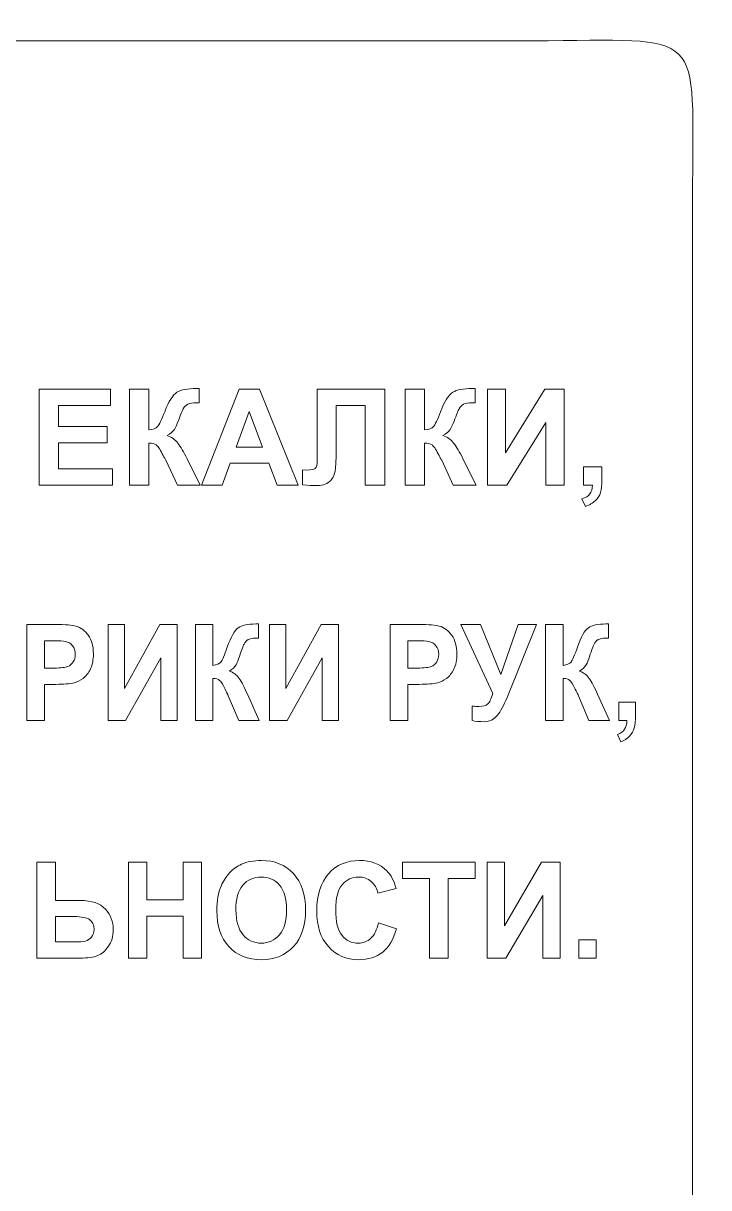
# Model space of a CAD drawing. Header units: millimetres. Extents: x -157 to 146, y -101 to 102.
# Drawn here: x 102.5 to 145.8, y 28.1 to 101.7 of the extents above; entities that cross this region are included whole.
import ezdxf

# ---------------------------------------------------------------- set-up
doc = ezdxf.new("R2010")
doc.units = ezdxf.units.MM
doc.header["$MEASUREMENT"] = 0
doc.layers.add('layer 1', color=7, linetype='Continuous')

msp = doc.modelspace()

# ---------------------------------------------------------------- linework, layer by layer
at = {"layer": 'layer 1', "color": 250, "lineweight": 9}
msp.add_open_spline([(-145.2239, -89.4805), (-145.2239, -29.4811), (-145.2239, 30.5182), (-145.2239, 90.5176), (-145.2239, 90.5176), (-145.2239, 101.6269), (-146.2814, 100.5684), (-135.1721, 100.5684), (-135.1721, 100.5684), (-45.2325, 100.5684), (44.7071, 100.5684), (134.6468, 100.5684), (134.6468, 100.5684), (145.7984, 100.5684), (144.7761, 101.6701), (144.7761, 90.515), (144.7761, 90.515), (144.7761, 30.5165), (144.7761, -29.482), (144.7761, -89.4805), (144.7761, -89.4805), (144.7761, -100.5424), (145.7711, -99.4316), (134.7144, -99.4316), (134.7144, -99.4316), (44.7296, -99.4316), (-45.2551, -99.4316), (-135.2398, -99.4316), (-135.2398, -99.4316), (-146.2558, -99.4316), (-145.2239, -100.498), (-145.2239, -89.4805)], degree=3, knots=[0, 0, 0, 0, 0.125, 0.125, 0.125, 0.125, 0.25, 0.25, 0.25, 0.25, 0.375, 0.375, 0.375, 0.375, 0.5, 0.5, 0.5, 0.5, 0.625, 0.625, 0.625, 0.625, 0.75, 0.75, 0.75, 0.75, 0.875, 0.875, 0.875, 0.875, 1, 1, 1, 1], dxfattribs=at)
at = {"layer": 'layer 1', "color": 22, "lineweight": 9}
for points, knots in [([(103.4857, 72.5063), (103.4857, 72.5063), (103.4857, 78.567), (103.4857, 78.567), (103.4857, 78.567), (103.4857, 78.567), (108.0058, 78.567), (108.0058, 78.567), (108.0058, 78.567), (108.0058, 78.567), (108.0058, 77.5412), (108.0058, 77.5412), (108.0058, 77.5412), (108.0058, 77.5412), (104.7165, 77.5412), (104.7165, 77.5412), (104.7165, 77.5412), (104.7165, 77.5412), (104.7165, 76.1978), (104.7165, 76.1978), (104.7165, 76.1978), (104.7165, 76.1978), (107.7773, 76.1978), (107.7773, 76.1978), (107.7773, 76.1978), (107.7773, 76.1978), (107.7773, 75.1775), (107.7773, 75.1775), (107.7773, 75.1775), (107.7773, 75.1775), (104.7165, 75.1775), (104.7165, 75.1775), (104.7165, 75.1775), (104.7165, 75.1775), (104.7165, 73.5279), (104.7165, 73.5279), (104.7165, 73.5279), (104.7165, 73.5279), (108.1222, 73.5279), (108.1222, 73.5279), (108.1222, 73.5279), (108.1222, 73.5279), (108.1222, 72.5063), (108.1222, 72.5063), (108.1222, 72.5063), (108.1222, 72.5063), (103.4857, 72.5063), (103.4857, 72.5063)], [0, 0, 0, 0, 0.0833333, 0.0833333, 0.0833333, 0.0833333, 0.1666667, 0.1666667, 0.1666667, 0.1666667, 0.25, 0.25, 0.25, 0.25, 0.3333333, 0.3333333, 0.3333333, 0.3333333, 0.4166667, 0.4166667, 0.4166667, 0.4166667, 0.5, 0.5, 0.5, 0.5, 0.5833333, 0.5833333, 0.5833333, 0.5833333, 0.6666667, 0.6666667, 0.6666667, 0.6666667, 0.75, 0.75, 0.75, 0.75, 0.8333333, 0.8333333, 0.8333333, 0.8333333, 0.9166667, 0.9166667, 0.9166667, 0.9166667, 1, 1, 1, 1]), ([(109.1869, 78.567), (109.1869, 78.567), (110.4178, 78.567), (110.4178, 78.567), (110.4178, 78.567), (110.4178, 78.567), (110.4178, 75.9875), (110.4178, 75.9875), (110.4178, 75.9875), (110.6931, 76.0143), (110.8792, 76.0849), (110.9756, 76.1978), (110.9756, 76.1978), (111.0722, 76.3107), (111.2227, 76.6253), (111.4242, 77.1404), (111.4242, 77.1404), (111.6798, 77.7966), (111.9367, 78.2044), (112.1938, 78.3638), (112.1938, 78.3638), (112.4493, 78.5247), (112.861, 78.6037), (113.4288, 78.6037), (113.4288, 78.6037), (113.4573, 78.6037), (113.5168, 78.6051), (113.6077, 78.608), (113.6077, 78.608), (113.6077, 78.608), (113.6077, 77.7034), (113.6077, 77.7034), (113.6077, 77.7034), (113.6077, 77.7034), (113.4331, 77.7077), (113.4331, 77.7077), (113.4331, 77.7077), (113.1818, 77.7077), (112.9973, 77.6766), (112.8808, 77.6145), (112.8808, 77.6145), (112.7644, 77.5525), (112.6693, 77.4579), (112.5983, 77.3309), (112.5983, 77.3309), (112.526, 77.2039), (112.4194, 76.9443), (112.2775, 76.5491), (112.2775, 76.5491), (112.2022, 76.3403), (112.1213, 76.1653), (112.0347, 76.0242), (112.0347, 76.0242), (111.9467, 75.8845), (111.792, 75.7519), (111.5705, 75.6277), (111.5705, 75.6277), (111.8445, 75.5501), (112.0716, 75.3949), (112.2505, 75.1606), (112.2505, 75.1606), (112.4294, 74.9264), (112.6253, 74.5948), (112.8382, 74.1686), (112.8382, 74.1686), (112.8382, 74.1686), (113.6701, 72.5063), (113.6701, 72.5063), (113.6701, 72.5063), (113.6701, 72.5063), (112.2235, 72.5063), (112.2235, 72.5063), (112.2235, 72.5063), (112.2235, 72.5063), (111.4953, 74.0726), (111.4953, 74.0726), (111.4953, 74.0726), (111.4839, 74.0952), (111.4612, 74.1376), (111.4242, 74.2011), (111.4242, 74.2011), (111.4115, 74.2236), (111.359, 74.3182), (111.2709, 74.4861), (111.2709, 74.4861), (111.1134, 74.7838), (110.9828, 74.9701), (110.882, 75.0449), (110.882, 75.0449), (110.7812, 75.1197), (110.6264, 75.1578), (110.4178, 75.1606), (110.4178, 75.1606), (110.4178, 75.1606), (110.4178, 72.5063), (110.4178, 72.5063), (110.4178, 72.5063), (110.4178, 72.5063), (109.1869, 72.5063), (109.1869, 72.5063), (109.1869, 72.5063), (109.1869, 72.5063), (109.1869, 78.567), (109.1869, 78.567)], [0, 0, 0, 0, 0.0384615, 0.0384615, 0.0384615, 0.0384615, 0.0769231, 0.0769231, 0.0769231, 0.0769231, 0.1153846, 0.1153846, 0.1153846, 0.1153846, 0.1538462, 0.1538462, 0.1538462, 0.1538462, 0.1923077, 0.1923077, 0.1923077, 0.1923077, 0.2307692, 0.2307692, 0.2307692, 0.2307692, 0.2692308, 0.2692308, 0.2692308, 0.2692308, 0.3076923, 0.3076923, 0.3076923, 0.3076923, 0.3461538, 0.3461538, 0.3461538, 0.3461538, 0.3846154, 0.3846154, 0.3846154, 0.3846154, 0.4230769, 0.4230769, 0.4230769, 0.4230769, 0.4615385, 0.4615385, 0.4615385, 0.4615385, 0.5, 0.5, 0.5, 0.5, 0.5384615, 0.5384615, 0.5384615, 0.5384615, 0.5769231, 0.5769231, 0.5769231, 0.5769231, 0.6153846, 0.6153846, 0.6153846, 0.6153846, 0.6538462, 0.6538462, 0.6538462, 0.6538462, 0.6923077, 0.6923077, 0.6923077, 0.6923077, 0.7307692, 0.7307692, 0.7307692, 0.7307692, 0.7692308, 0.7692308, 0.7692308, 0.7692308, 0.8076923, 0.8076923, 0.8076923, 0.8076923, 0.8461538, 0.8461538, 0.8461538, 0.8461538, 0.8846154, 0.8846154, 0.8846154, 0.8846154, 0.9230769, 0.9230769, 0.9230769, 0.9230769, 0.9615385, 0.9615385, 0.9615385, 0.9615385, 1, 1, 1, 1]), ([(119.8641, 72.5063), (119.8641, 72.5063), (118.524, 72.5063), (118.524, 72.5063), (118.524, 72.5063), (118.524, 72.5063), (117.9916, 73.8835), (117.9916, 73.8835), (117.9916, 73.8835), (117.9916, 73.8835), (115.5541, 73.8835), (115.5541, 73.8835), (115.5541, 73.8835), (115.5541, 73.8835), (115.0515, 72.5063), (115.0515, 72.5063), (115.0515, 72.5063), (115.0515, 72.5063), (113.7454, 72.5063), (113.7454, 72.5063), (113.7454, 72.5063), (113.7454, 72.5063), (116.1205, 78.567), (116.1205, 78.567), (116.1205, 78.567), (116.1205, 78.567), (117.4223, 78.567), (117.4223, 78.567), (117.4223, 78.567), (117.4223, 78.567), (119.8641, 72.5063), (119.8641, 72.5063)], [0, 0, 0, 0, 0.125, 0.125, 0.125, 0.125, 0.25, 0.25, 0.25, 0.25, 0.375, 0.375, 0.375, 0.375, 0.5, 0.5, 0.5, 0.5, 0.625, 0.625, 0.625, 0.625, 0.75, 0.75, 0.75, 0.75, 0.875, 0.875, 0.875, 0.875, 1, 1, 1, 1]), ([(121.0567, 78.567), (121.0567, 78.567), (125.3284, 78.567), (125.3284, 78.567), (125.3284, 78.567), (125.3284, 78.567), (125.3284, 72.5063), (125.3284, 72.5063), (125.3284, 72.5063), (125.3284, 72.5063), (124.0976, 72.5063), (124.0976, 72.5063), (124.0976, 72.5063), (124.0976, 72.5063), (124.0976, 77.5412), (124.0976, 77.5412), (124.0976, 77.5412), (124.0976, 77.5412), (122.2633, 77.5412), (122.2633, 77.5412), (122.2633, 77.5412), (122.2633, 77.5412), (122.2633, 74.9532), (122.2633, 74.9532), (122.2633, 74.9532), (122.2633, 74.2123), (122.2378, 73.6945), (122.1881, 73.4009), (122.1881, 73.4009), (122.1384, 73.1074), (122.0164, 72.8788), (121.8247, 72.7151), (121.8247, 72.7151), (121.6317, 72.5515), (121.3306, 72.4696), (120.919, 72.4696), (120.919, 72.4696), (120.7756, 72.4696), (120.5129, 72.4823), (120.1339, 72.5105), (120.1339, 72.5105), (120.1339, 72.5105), (120.1339, 73.4574), (120.1339, 73.4574), (120.1339, 73.4574), (120.1339, 73.4574), (120.4079, 73.4532), (120.4079, 73.4532), (120.4079, 73.4532), (120.6663, 73.4532), (120.8395, 73.487), (120.9275, 73.5562), (120.9275, 73.5562), (121.017, 73.6253), (121.0609, 73.7946), (121.0609, 74.0656), (121.0609, 74.0656), (121.0609, 74.0656), (121.0567, 75.107), (121.0567, 75.107), (121.0567, 75.107), (121.0567, 75.107), (121.0567, 78.567), (121.0567, 78.567)], [0, 0, 0, 0, 0.0625, 0.0625, 0.0625, 0.0625, 0.125, 0.125, 0.125, 0.125, 0.1875, 0.1875, 0.1875, 0.1875, 0.25, 0.25, 0.25, 0.25, 0.3125, 0.3125, 0.3125, 0.3125, 0.375, 0.375, 0.375, 0.375, 0.4375, 0.4375, 0.4375, 0.4375, 0.5, 0.5, 0.5, 0.5, 0.5625, 0.5625, 0.5625, 0.5625, 0.625, 0.625, 0.625, 0.625, 0.6875, 0.6875, 0.6875, 0.6875, 0.75, 0.75, 0.75, 0.75, 0.8125, 0.8125, 0.8125, 0.8125, 0.875, 0.875, 0.875, 0.875, 0.9375, 0.9375, 0.9375, 0.9375, 1, 1, 1, 1]), ([(126.6174, 78.567), (126.6174, 78.567), (127.8483, 78.567), (127.8483, 78.567), (127.8483, 78.567), (127.8483, 78.567), (127.8483, 75.9875), (127.8483, 75.9875), (127.8483, 75.9875), (128.1236, 76.0143), (128.3097, 76.0849), (128.4061, 76.1978), (128.4061, 76.1978), (128.5027, 76.3107), (128.6532, 76.6253), (128.8547, 77.1404), (128.8547, 77.1404), (129.1103, 77.7966), (129.3672, 78.2044), (129.6243, 78.3638), (129.6243, 78.3638), (129.8798, 78.5247), (130.2915, 78.6037), (130.8593, 78.6037), (130.8593, 78.6037), (130.8878, 78.6037), (130.9473, 78.6051), (131.0382, 78.608), (131.0382, 78.608), (131.0382, 78.608), (131.0382, 77.7034), (131.0382, 77.7034), (131.0382, 77.7034), (131.0382, 77.7034), (130.8636, 77.7077), (130.8636, 77.7077), (130.8636, 77.7077), (130.6123, 77.7077), (130.4278, 77.6766), (130.3113, 77.6145), (130.3113, 77.6145), (130.1949, 77.5525), (130.0998, 77.4579), (130.0288, 77.3309), (130.0288, 77.3309), (129.9565, 77.2039), (129.8499, 76.9443), (129.708, 76.5491), (129.708, 76.5491), (129.6327, 76.3403), (129.5518, 76.1653), (129.4652, 76.0242), (129.4652, 76.0242), (129.3772, 75.8845), (129.2225, 75.7519), (129.001, 75.6277), (129.001, 75.6277), (129.275, 75.5501), (129.5021, 75.3949), (129.681, 75.1606), (129.681, 75.1606), (129.8599, 74.9264), (130.0558, 74.5948), (130.2687, 74.1686), (130.2687, 74.1686), (130.2687, 74.1686), (131.1006, 72.5063), (131.1006, 72.5063), (131.1006, 72.5063), (131.1006, 72.5063), (129.654, 72.5063), (129.654, 72.5063), (129.654, 72.5063), (129.654, 72.5063), (128.9258, 74.0726), (128.9258, 74.0726), (128.9258, 74.0726), (128.9144, 74.0952), (128.8917, 74.1376), (128.8547, 74.2011), (128.8547, 74.2011), (128.842, 74.2236), (128.7895, 74.3182), (128.7014, 74.4861), (128.7014, 74.4861), (128.5439, 74.7838), (128.4133, 74.9701), (128.3125, 75.0449), (128.3125, 75.0449), (128.2117, 75.1197), (128.0569, 75.1578), (127.8483, 75.1606), (127.8483, 75.1606), (127.8483, 75.1606), (127.8483, 72.5063), (127.8483, 72.5063), (127.8483, 72.5063), (127.8483, 72.5063), (126.6174, 72.5063), (126.6174, 72.5063), (126.6174, 72.5063), (126.6174, 72.5063), (126.6174, 78.567), (126.6174, 78.567)], [0, 0, 0, 0, 0.0384615, 0.0384615, 0.0384615, 0.0384615, 0.0769231, 0.0769231, 0.0769231, 0.0769231, 0.1153846, 0.1153846, 0.1153846, 0.1153846, 0.1538462, 0.1538462, 0.1538462, 0.1538462, 0.1923077, 0.1923077, 0.1923077, 0.1923077, 0.2307692, 0.2307692, 0.2307692, 0.2307692, 0.2692308, 0.2692308, 0.2692308, 0.2692308, 0.3076923, 0.3076923, 0.3076923, 0.3076923, 0.3461538, 0.3461538, 0.3461538, 0.3461538, 0.3846154, 0.3846154, 0.3846154, 0.3846154, 0.4230769, 0.4230769, 0.4230769, 0.4230769, 0.4615385, 0.4615385, 0.4615385, 0.4615385, 0.5, 0.5, 0.5, 0.5, 0.5384615, 0.5384615, 0.5384615, 0.5384615, 0.5769231, 0.5769231, 0.5769231, 0.5769231, 0.6153846, 0.6153846, 0.6153846, 0.6153846, 0.6538462, 0.6538462, 0.6538462, 0.6538462, 0.6923077, 0.6923077, 0.6923077, 0.6923077, 0.7307692, 0.7307692, 0.7307692, 0.7307692, 0.7692308, 0.7692308, 0.7692308, 0.7692308, 0.8076923, 0.8076923, 0.8076923, 0.8076923, 0.8461538, 0.8461538, 0.8461538, 0.8461538, 0.8846154, 0.8846154, 0.8846154, 0.8846154, 0.9230769, 0.9230769, 0.9230769, 0.9230769, 0.9615385, 0.9615385, 0.9615385, 0.9615385, 1, 1, 1, 1]), ([(131.8119, 78.567), (131.8119, 78.567), (132.9646, 78.567), (132.9646, 78.567), (132.9646, 78.567), (132.9646, 78.567), (132.9646, 74.5327), (132.9646, 74.5327), (132.9646, 74.5327), (132.9646, 74.5327), (135.4348, 78.567), (135.4348, 78.567), (135.4348, 78.567), (135.4348, 78.567), (136.6614, 78.567), (136.6614, 78.567), (136.6614, 78.567), (136.6614, 78.567), (136.6614, 72.5063), (136.6614, 72.5063), (136.6614, 72.5063), (136.6614, 72.5063), (135.51, 72.5063), (135.51, 72.5063), (135.51, 72.5063), (135.51, 72.5063), (135.51, 76.4631), (135.51, 76.4631), (135.51, 76.4631), (135.51, 76.4631), (133.0427, 72.5063), (133.0427, 72.5063), (133.0427, 72.5063), (133.0427, 72.5063), (131.8119, 72.5063), (131.8119, 72.5063), (131.8119, 72.5063), (131.8119, 72.5063), (131.8119, 78.567), (131.8119, 78.567)], [0, 0, 0, 0, 0.1, 0.1, 0.1, 0.1, 0.2, 0.2, 0.2, 0.2, 0.3, 0.3, 0.3, 0.3, 0.4, 0.4, 0.4, 0.4, 0.5, 0.5, 0.5, 0.5, 0.6, 0.6, 0.6, 0.6, 0.7, 0.7, 0.7, 0.7, 0.8, 0.8, 0.8, 0.8, 0.9, 0.9, 0.9, 0.9, 1, 1, 1, 1]), ([(117.597, 74.9038), (117.597, 74.9038), (116.7565, 77.1531), (116.7565, 77.1531), (116.7565, 77.1531), (116.7565, 77.1531), (115.9331, 74.9038), (115.9331, 74.9038), (115.9331, 74.9038), (115.9331, 74.9038), (117.597, 74.9038), (117.597, 74.9038)], [0, 0, 0, 0, 0.3333333, 0.3333333, 0.3333333, 0.3333333, 0.6666667, 0.6666667, 0.6666667, 0.6666667, 1, 1, 1, 1]), ([(137.8808, 73.6676), (137.8808, 73.6676), (139.0492, 73.6676), (139.0492, 73.6676), (139.0492, 73.6676), (139.0492, 73.6676), (139.0492, 72.8365), (139.0492, 72.8365), (139.0492, 72.8365), (139.0492, 72.5007), (139.0208, 72.2354), (138.9625, 72.0406), (138.9625, 72.0406), (138.9044, 71.8473), (138.7936, 71.6723), (138.6318, 71.5185), (138.6318, 71.5185), (138.47, 71.3633), (138.2642, 71.2419), (138.0142, 71.1545), (138.0142, 71.1545), (138.0142, 71.1545), (137.7857, 71.6342), (137.7857, 71.6342), (137.7857, 71.6342), (138.0214, 71.7118), (138.1889, 71.8177), (138.2882, 71.9517), (138.2882, 71.9517), (138.389, 72.0872), (138.4415, 72.2721), (138.4473, 72.5063), (138.4473, 72.5063), (138.4473, 72.5063), (137.8808, 72.5063), (137.8808, 72.5063), (137.8808, 72.5063), (137.8808, 72.5063), (137.8808, 73.6676), (137.8808, 73.6676)], [0, 0, 0, 0, 0.1, 0.1, 0.1, 0.1, 0.2, 0.2, 0.2, 0.2, 0.3, 0.3, 0.3, 0.3, 0.4, 0.4, 0.4, 0.4, 0.5, 0.5, 0.5, 0.5, 0.6, 0.6, 0.6, 0.6, 0.7, 0.7, 0.7, 0.7, 0.8, 0.8, 0.8, 0.8, 0.9, 0.9, 0.9, 0.9, 1, 1, 1, 1]), ([(102.7084, 57.6345), (102.7084, 57.6345), (102.7084, 63.6952), (102.7084, 63.6952), (102.7084, 63.6952), (102.7084, 63.6952), (104.4875, 63.6952), (104.4875, 63.6952), (104.4875, 63.6952), (105.1616, 63.6952), (105.6016, 63.6642), (105.8062, 63.6035), (105.8062, 63.6035), (106.1208, 63.5132), (106.3856, 63.3157), (106.598, 63.0109), (106.598, 63.0109), (106.8103, 62.7061), (106.9164, 62.3124), (106.9164, 61.8312), (106.9164, 61.8312), (106.9164, 61.4586), (106.855, 61.1454), (106.7322, 60.8928), (106.7322, 60.8928), (106.6095, 60.6388), (106.4547, 60.4398), (106.2654, 60.2945), (106.2654, 60.2945), (106.0773, 60.1505), (105.8855, 60.0546), (105.6911, 60.008), (105.6911, 60.008), (105.4263, 59.9501), (105.0426, 59.9205), (104.54, 59.9205), (104.54, 59.9205), (104.54, 59.9205), (103.8173, 59.9205), (103.8173, 59.9205), (103.8173, 59.9205), (103.8173, 59.9205), (103.8173, 57.6345), (103.8173, 57.6345), (103.8173, 57.6345), (103.8173, 57.6345), (102.7084, 57.6345), (102.7084, 57.6345)], [0, 0, 0, 0, 0.0833333, 0.0833333, 0.0833333, 0.0833333, 0.1666667, 0.1666667, 0.1666667, 0.1666667, 0.25, 0.25, 0.25, 0.25, 0.3333333, 0.3333333, 0.3333333, 0.3333333, 0.4166667, 0.4166667, 0.4166667, 0.4166667, 0.5, 0.5, 0.5, 0.5, 0.5833333, 0.5833333, 0.5833333, 0.5833333, 0.6666667, 0.6666667, 0.6666667, 0.6666667, 0.75, 0.75, 0.75, 0.75, 0.8333333, 0.8333333, 0.8333333, 0.8333333, 0.9166667, 0.9166667, 0.9166667, 0.9166667, 1, 1, 1, 1]), ([(107.8412, 63.6952), (107.8412, 63.6952), (108.8798, 63.6952), (108.8798, 63.6952), (108.8798, 63.6952), (108.8798, 63.6952), (108.8798, 59.6609), (108.8798, 59.6609), (108.8798, 59.6609), (108.8798, 59.6609), (111.1054, 63.6952), (111.1054, 63.6952), (111.1054, 63.6952), (111.1054, 63.6952), (112.2105, 63.6952), (112.2105, 63.6952), (112.2105, 63.6952), (112.2105, 63.6952), (112.2105, 57.6345), (112.2105, 57.6345), (112.2105, 57.6345), (112.2105, 57.6345), (111.1731, 57.6345), (111.1731, 57.6345), (111.1731, 57.6345), (111.1731, 57.6345), (111.1731, 61.5913), (111.1731, 61.5913), (111.1731, 61.5913), (111.1731, 61.5913), (108.9501, 57.6345), (108.9501, 57.6345), (108.9501, 57.6345), (108.9501, 57.6345), (107.8412, 57.6345), (107.8412, 57.6345), (107.8412, 57.6345), (107.8412, 57.6345), (107.8412, 63.6952), (107.8412, 63.6952)], [0, 0, 0, 0, 0.1, 0.1, 0.1, 0.1, 0.2, 0.2, 0.2, 0.2, 0.3, 0.3, 0.3, 0.3, 0.4, 0.4, 0.4, 0.4, 0.5, 0.5, 0.5, 0.5, 0.6, 0.6, 0.6, 0.6, 0.7, 0.7, 0.7, 0.7, 0.8, 0.8, 0.8, 0.8, 0.9, 0.9, 0.9, 0.9, 1, 1, 1, 1]), ([(113.3615, 63.6952), (113.3615, 63.6952), (114.4705, 63.6952), (114.4705, 63.6952), (114.4705, 63.6952), (114.4705, 63.6952), (114.4705, 61.1157), (114.4705, 61.1157), (114.4705, 61.1157), (114.7186, 61.1425), (114.8862, 61.2131), (114.9731, 61.326), (114.9731, 61.326), (115.0602, 61.4389), (115.1958, 61.7535), (115.3773, 62.2686), (115.3773, 62.2686), (115.6075, 62.9248), (115.839, 63.3326), (116.0706, 63.492), (116.0706, 63.492), (116.3009, 63.6529), (116.6718, 63.7319), (117.1833, 63.7319), (117.1833, 63.7319), (117.209, 63.7319), (117.2626, 63.7333), (117.3445, 63.7362), (117.3445, 63.7362), (117.3445, 63.7362), (117.3445, 62.8316), (117.3445, 62.8316), (117.3445, 62.8316), (117.3445, 62.8316), (117.1872, 62.8359), (117.1872, 62.8359), (117.1872, 62.8359), (116.9608, 62.8359), (116.7946, 62.8048), (116.6896, 62.7427), (116.6896, 62.7427), (116.5847, 62.6807), (116.4991, 62.5861), (116.4351, 62.4591), (116.4351, 62.4591), (116.3699, 62.3321), (116.2739, 62.0725), (116.146, 61.6773), (116.146, 61.6773), (116.0782, 61.4685), (116.0054, 61.2935), (115.9273, 61.1524), (115.9273, 61.1524), (115.848, 61.0127), (115.7086, 60.8801), (115.5091, 60.7559), (115.5091, 60.7559), (115.7559, 60.6783), (115.9606, 60.5231), (116.1217, 60.2888), (116.1217, 60.2888), (116.2829, 60.0546), (116.4594, 59.723), (116.6513, 59.2968), (116.6513, 59.2968), (116.6513, 59.2968), (117.4008, 57.6345), (117.4008, 57.6345), (117.4008, 57.6345), (117.4008, 57.6345), (116.0975, 57.6345), (116.0975, 57.6345), (116.0975, 57.6345), (116.0975, 57.6345), (115.4413, 59.2008), (115.4413, 59.2008), (115.4413, 59.2008), (115.4311, 59.2234), (115.4106, 59.2658), (115.3773, 59.3293), (115.3773, 59.3293), (115.3658, 59.3518), (115.3185, 59.4464), (115.2392, 59.6143), (115.2392, 59.6143), (115.0972, 59.912), (114.9796, 60.0983), (114.8888, 60.1731), (114.8888, 60.1731), (114.7979, 60.2479), (114.6585, 60.286), (114.4705, 60.2888), (114.4705, 60.2888), (114.4705, 60.2888), (114.4705, 57.6345), (114.4705, 57.6345), (114.4705, 57.6345), (114.4705, 57.6345), (113.3615, 57.6345), (113.3615, 57.6345), (113.3615, 57.6345), (113.3615, 57.6345), (113.3615, 63.6952), (113.3615, 63.6952)], [0, 0, 0, 0, 0.0384615, 0.0384615, 0.0384615, 0.0384615, 0.0769231, 0.0769231, 0.0769231, 0.0769231, 0.1153846, 0.1153846, 0.1153846, 0.1153846, 0.1538462, 0.1538462, 0.1538462, 0.1538462, 0.1923077, 0.1923077, 0.1923077, 0.1923077, 0.2307692, 0.2307692, 0.2307692, 0.2307692, 0.2692308, 0.2692308, 0.2692308, 0.2692308, 0.3076923, 0.3076923, 0.3076923, 0.3076923, 0.3461538, 0.3461538, 0.3461538, 0.3461538, 0.3846154, 0.3846154, 0.3846154, 0.3846154, 0.4230769, 0.4230769, 0.4230769, 0.4230769, 0.4615385, 0.4615385, 0.4615385, 0.4615385, 0.5, 0.5, 0.5, 0.5, 0.5384615, 0.5384615, 0.5384615, 0.5384615, 0.5769231, 0.5769231, 0.5769231, 0.5769231, 0.6153846, 0.6153846, 0.6153846, 0.6153846, 0.6538462, 0.6538462, 0.6538462, 0.6538462, 0.6923077, 0.6923077, 0.6923077, 0.6923077, 0.7307692, 0.7307692, 0.7307692, 0.7307692, 0.7692308, 0.7692308, 0.7692308, 0.7692308, 0.8076923, 0.8076923, 0.8076923, 0.8076923, 0.8461538, 0.8461538, 0.8461538, 0.8461538, 0.8846154, 0.8846154, 0.8846154, 0.8846154, 0.9230769, 0.9230769, 0.9230769, 0.9230769, 0.9615385, 0.9615385, 0.9615385, 0.9615385, 1, 1, 1, 1]), ([(118.0415, 63.6952), (118.0415, 63.6952), (119.0801, 63.6952), (119.0801, 63.6952), (119.0801, 63.6952), (119.0801, 63.6952), (119.0801, 59.6609), (119.0801, 59.6609), (119.0801, 59.6609), (119.0801, 59.6609), (121.3057, 63.6952), (121.3057, 63.6952), (121.3057, 63.6952), (121.3057, 63.6952), (122.4108, 63.6952), (122.4108, 63.6952), (122.4108, 63.6952), (122.4108, 63.6952), (122.4108, 57.6345), (122.4108, 57.6345), (122.4108, 57.6345), (122.4108, 57.6345), (121.3734, 57.6345), (121.3734, 57.6345), (121.3734, 57.6345), (121.3734, 57.6345), (121.3734, 61.5913), (121.3734, 61.5913), (121.3734, 61.5913), (121.3734, 61.5913), (119.1504, 57.6345), (119.1504, 57.6345), (119.1504, 57.6345), (119.1504, 57.6345), (118.0415, 57.6345), (118.0415, 57.6345), (118.0415, 57.6345), (118.0415, 57.6345), (118.0415, 63.6952), (118.0415, 63.6952)], [0, 0, 0, 0, 0.1, 0.1, 0.1, 0.1, 0.2, 0.2, 0.2, 0.2, 0.3, 0.3, 0.3, 0.3, 0.4, 0.4, 0.4, 0.4, 0.5, 0.5, 0.5, 0.5, 0.6, 0.6, 0.6, 0.6, 0.7, 0.7, 0.7, 0.7, 0.8, 0.8, 0.8, 0.8, 0.9, 0.9, 0.9, 0.9, 1, 1, 1, 1]), ([(125.6762, 57.6345), (125.6762, 57.6345), (125.6762, 63.6952), (125.6762, 63.6952), (125.6762, 63.6952), (125.6762, 63.6952), (127.4553, 63.6952), (127.4553, 63.6952), (127.4553, 63.6952), (128.1294, 63.6952), (128.5694, 63.6642), (128.774, 63.6035), (128.774, 63.6035), (129.0886, 63.5132), (129.3534, 63.3157), (129.5658, 63.0109), (129.5658, 63.0109), (129.7781, 62.7061), (129.8842, 62.3124), (129.8842, 61.8312), (129.8842, 61.8312), (129.8842, 61.4586), (129.8228, 61.1454), (129.7, 60.8928), (129.7, 60.8928), (129.5773, 60.6388), (129.4225, 60.4398), (129.2332, 60.2945), (129.2332, 60.2945), (129.0451, 60.1505), (128.8533, 60.0546), (128.6589, 60.008), (128.6589, 60.008), (128.3941, 59.9501), (128.0104, 59.9205), (127.5078, 59.9205), (127.5078, 59.9205), (127.5078, 59.9205), (126.7851, 59.9205), (126.7851, 59.9205), (126.7851, 59.9205), (126.7851, 59.9205), (126.7851, 57.6345), (126.7851, 57.6345), (126.7851, 57.6345), (126.7851, 57.6345), (125.6762, 57.6345), (125.6762, 57.6345)], [0, 0, 0, 0, 0.0833333, 0.0833333, 0.0833333, 0.0833333, 0.1666667, 0.1666667, 0.1666667, 0.1666667, 0.25, 0.25, 0.25, 0.25, 0.3333333, 0.3333333, 0.3333333, 0.3333333, 0.4166667, 0.4166667, 0.4166667, 0.4166667, 0.5, 0.5, 0.5, 0.5, 0.5833333, 0.5833333, 0.5833333, 0.5833333, 0.6666667, 0.6666667, 0.6666667, 0.6666667, 0.75, 0.75, 0.75, 0.75, 0.8333333, 0.8333333, 0.8333333, 0.8333333, 0.9166667, 0.9166667, 0.9166667, 0.9166667, 1, 1, 1, 1]), ([(130.1349, 63.6952), (130.1349, 63.6952), (131.3756, 63.6952), (131.3756, 63.6952), (131.3756, 63.6952), (131.3756, 63.6952), (132.6572, 60.5485), (132.6572, 60.5485), (132.6572, 60.5485), (132.6572, 60.5485), (133.7508, 63.6952), (133.7508, 63.6952), (133.7508, 63.6952), (133.7508, 63.6952), (134.9083, 63.6952), (134.9083, 63.6952), (134.9083, 63.6952), (134.9083, 63.6952), (133.0537, 59.0894), (133.0537, 59.0894), (133.0537, 59.0894), (132.8516, 58.5912), (132.6457, 58.2116), (132.4359, 57.9506), (132.4359, 57.9506), (132.2262, 57.6909), (131.955, 57.5597), (131.6224, 57.5597), (131.6224, 57.5597), (131.295, 57.5597), (131.0392, 57.5837), (130.8551, 57.6303), (130.8551, 57.6303), (130.8551, 57.6303), (130.8551, 58.5404), (130.8551, 58.5404), (130.8551, 58.5404), (131.0123, 58.5291), (131.1543, 58.5235), (131.281, 58.5235), (131.281, 58.5235), (131.5393, 58.5235), (131.7235, 58.5757), (131.8348, 58.6787), (131.8348, 58.6787), (131.946, 58.7817), (132.0522, 59.0047), (132.1546, 59.3462), (132.1546, 59.3462), (132.1546, 59.3462), (130.1349, 63.6952), (130.1349, 63.6952)], [0, 0, 0, 0, 0.0769231, 0.0769231, 0.0769231, 0.0769231, 0.1538462, 0.1538462, 0.1538462, 0.1538462, 0.2307692, 0.2307692, 0.2307692, 0.2307692, 0.3076923, 0.3076923, 0.3076923, 0.3076923, 0.3846154, 0.3846154, 0.3846154, 0.3846154, 0.4615385, 0.4615385, 0.4615385, 0.4615385, 0.5384615, 0.5384615, 0.5384615, 0.5384615, 0.6153846, 0.6153846, 0.6153846, 0.6153846, 0.6923077, 0.6923077, 0.6923077, 0.6923077, 0.7692308, 0.7692308, 0.7692308, 0.7692308, 0.8461538, 0.8461538, 0.8461538, 0.8461538, 0.9230769, 0.9230769, 0.9230769, 0.9230769, 1, 1, 1, 1]), ([(135.4851, 63.6952), (135.4851, 63.6952), (136.5941, 63.6952), (136.5941, 63.6952), (136.5941, 63.6952), (136.5941, 63.6952), (136.5941, 61.1157), (136.5941, 61.1157), (136.5941, 61.1157), (136.8422, 61.1425), (137.0098, 61.2131), (137.0967, 61.326), (137.0967, 61.326), (137.1838, 61.4389), (137.3194, 61.7535), (137.5009, 62.2686), (137.5009, 62.2686), (137.7311, 62.9248), (137.9626, 63.3326), (138.1942, 63.492), (138.1942, 63.492), (138.4245, 63.6529), (138.7954, 63.7319), (139.3069, 63.7319), (139.3069, 63.7319), (139.3326, 63.7319), (139.3862, 63.7333), (139.4681, 63.7362), (139.4681, 63.7362), (139.4681, 63.7362), (139.4681, 62.8316), (139.4681, 62.8316), (139.4681, 62.8316), (139.4681, 62.8316), (139.3108, 62.8359), (139.3108, 62.8359), (139.3108, 62.8359), (139.0844, 62.8359), (138.9182, 62.8048), (138.8132, 62.7427), (138.8132, 62.7427), (138.7083, 62.6807), (138.6227, 62.5861), (138.5587, 62.4591), (138.5587, 62.4591), (138.4935, 62.3321), (138.3975, 62.0725), (138.2696, 61.6773), (138.2696, 61.6773), (138.2018, 61.4685), (138.129, 61.2935), (138.0509, 61.1524), (138.0509, 61.1524), (137.9716, 61.0127), (137.8322, 60.8801), (137.6327, 60.7559), (137.6327, 60.7559), (137.8795, 60.6783), (138.0842, 60.5231), (138.2453, 60.2888), (138.2453, 60.2888), (138.4065, 60.0546), (138.583, 59.723), (138.7749, 59.2968), (138.7749, 59.2968), (138.7749, 59.2968), (139.5244, 57.6345), (139.5244, 57.6345), (139.5244, 57.6345), (139.5244, 57.6345), (138.2211, 57.6345), (138.2211, 57.6345), (138.2211, 57.6345), (138.2211, 57.6345), (137.5649, 59.2008), (137.5649, 59.2008), (137.5649, 59.2008), (137.5547, 59.2234), (137.5342, 59.2658), (137.5009, 59.3293), (137.5009, 59.3293), (137.4894, 59.3518), (137.4421, 59.4464), (137.3628, 59.6143), (137.3628, 59.6143), (137.2208, 59.912), (137.1032, 60.0983), (137.0124, 60.1731), (137.0124, 60.1731), (136.9215, 60.2479), (136.7821, 60.286), (136.5941, 60.2888), (136.5941, 60.2888), (136.5941, 60.2888), (136.5941, 57.6345), (136.5941, 57.6345), (136.5941, 57.6345), (136.5941, 57.6345), (135.4851, 57.6345), (135.4851, 57.6345), (135.4851, 57.6345), (135.4851, 57.6345), (135.4851, 63.6952), (135.4851, 63.6952)], [0, 0, 0, 0, 0.0384615, 0.0384615, 0.0384615, 0.0384615, 0.0769231, 0.0769231, 0.0769231, 0.0769231, 0.1153846, 0.1153846, 0.1153846, 0.1153846, 0.1538462, 0.1538462, 0.1538462, 0.1538462, 0.1923077, 0.1923077, 0.1923077, 0.1923077, 0.2307692, 0.2307692, 0.2307692, 0.2307692, 0.2692308, 0.2692308, 0.2692308, 0.2692308, 0.3076923, 0.3076923, 0.3076923, 0.3076923, 0.3461538, 0.3461538, 0.3461538, 0.3461538, 0.3846154, 0.3846154, 0.3846154, 0.3846154, 0.4230769, 0.4230769, 0.4230769, 0.4230769, 0.4615385, 0.4615385, 0.4615385, 0.4615385, 0.5, 0.5, 0.5, 0.5, 0.5384615, 0.5384615, 0.5384615, 0.5384615, 0.5769231, 0.5769231, 0.5769231, 0.5769231, 0.6153846, 0.6153846, 0.6153846, 0.6153846, 0.6538462, 0.6538462, 0.6538462, 0.6538462, 0.6923077, 0.6923077, 0.6923077, 0.6923077, 0.7307692, 0.7307692, 0.7307692, 0.7307692, 0.7692308, 0.7692308, 0.7692308, 0.7692308, 0.8076923, 0.8076923, 0.8076923, 0.8076923, 0.8461538, 0.8461538, 0.8461538, 0.8461538, 0.8846154, 0.8846154, 0.8846154, 0.8846154, 0.9230769, 0.9230769, 0.9230769, 0.9230769, 0.9615385, 0.9615385, 0.9615385, 0.9615385, 1, 1, 1, 1]), ([(103.8173, 62.6694), (103.8173, 62.6694), (103.8173, 60.9506), (103.8173, 60.9506), (103.8173, 60.9506), (103.8173, 60.9506), (104.4236, 60.9506), (104.4236, 60.9506), (104.4236, 60.9506), (104.861, 60.9506), (105.1539, 60.9817), (105.301, 61.0452), (105.301, 61.0452), (105.4481, 61.1087), (105.5632, 61.2074), (105.6476, 61.3429), (105.6476, 61.3429), (105.7307, 61.4784), (105.773, 61.635), (105.773, 61.8142), (105.773, 61.8142), (105.773, 62.0344), (105.7141, 62.2164), (105.5965, 62.3603), (105.5965, 62.3603), (105.48, 62.5029), (105.3304, 62.5932), (105.1513, 62.6284), (105.1513, 62.6284), (105.0183, 62.6567), (104.7523, 62.6694), (104.3533, 62.6694), (104.3533, 62.6694), (104.3533, 62.6694), (103.8173, 62.6694), (103.8173, 62.6694)], [0, 0, 0, 0, 0.1111111, 0.1111111, 0.1111111, 0.1111111, 0.2222222, 0.2222222, 0.2222222, 0.2222222, 0.3333333, 0.3333333, 0.3333333, 0.3333333, 0.4444444, 0.4444444, 0.4444444, 0.4444444, 0.5555556, 0.5555556, 0.5555556, 0.5555556, 0.6666667, 0.6666667, 0.6666667, 0.6666667, 0.7777778, 0.7777778, 0.7777778, 0.7777778, 0.8888889, 0.8888889, 0.8888889, 0.8888889, 1, 1, 1, 1]), ([(126.7851, 62.6694), (126.7851, 62.6694), (126.7851, 60.9506), (126.7851, 60.9506), (126.7851, 60.9506), (126.7851, 60.9506), (127.3914, 60.9506), (127.3914, 60.9506), (127.3914, 60.9506), (127.8288, 60.9506), (128.1217, 60.9817), (128.2688, 61.0452), (128.2688, 61.0452), (128.4159, 61.1087), (128.531, 61.2074), (128.6154, 61.3429), (128.6154, 61.3429), (128.6985, 61.4784), (128.7408, 61.635), (128.7408, 61.8142), (128.7408, 61.8142), (128.7408, 62.0344), (128.6819, 62.2164), (128.5643, 62.3603), (128.5643, 62.3603), (128.4478, 62.5029), (128.2982, 62.5932), (128.1191, 62.6284), (128.1191, 62.6284), (127.9861, 62.6567), (127.7201, 62.6694), (127.3211, 62.6694), (127.3211, 62.6694), (127.3211, 62.6694), (126.7851, 62.6694), (126.7851, 62.6694)], [0, 0, 0, 0, 0.1111111, 0.1111111, 0.1111111, 0.1111111, 0.2222222, 0.2222222, 0.2222222, 0.2222222, 0.3333333, 0.3333333, 0.3333333, 0.3333333, 0.4444444, 0.4444444, 0.4444444, 0.4444444, 0.5555556, 0.5555556, 0.5555556, 0.5555556, 0.6666667, 0.6666667, 0.6666667, 0.6666667, 0.7777778, 0.7777778, 0.7777778, 0.7777778, 0.8888889, 0.8888889, 0.8888889, 0.8888889, 1, 1, 1, 1]), ([(140.1167, 58.7958), (140.1167, 58.7958), (141.1693, 58.7958), (141.1693, 58.7958), (141.1693, 58.7958), (141.1693, 58.7958), (141.1693, 57.9647), (141.1693, 57.9647), (141.1693, 57.9647), (141.1693, 57.6289), (141.1437, 57.3636), (141.0912, 57.1688), (141.0912, 57.1688), (141.0388, 56.9755), (140.939, 56.8005), (140.7932, 56.6467), (140.7932, 56.6467), (140.6475, 56.4915), (140.462, 56.3701), (140.2368, 56.2827), (140.2368, 56.2827), (140.2368, 56.2827), (140.0309, 56.7624), (140.0309, 56.7624), (140.0309, 56.7624), (140.2433, 56.84), (140.3942, 56.9459), (140.4837, 57.0799), (140.4837, 57.0799), (140.5745, 57.2154), (140.6218, 57.4003), (140.627, 57.6345), (140.627, 57.6345), (140.627, 57.6345), (140.1167, 57.6345), (140.1167, 57.6345), (140.1167, 57.6345), (140.1167, 57.6345), (140.1167, 58.7958), (140.1167, 58.7958)], [0, 0, 0, 0, 0.1, 0.1, 0.1, 0.1, 0.2, 0.2, 0.2, 0.2, 0.3, 0.3, 0.3, 0.3, 0.4, 0.4, 0.4, 0.4, 0.5, 0.5, 0.5, 0.5, 0.6, 0.6, 0.6, 0.6, 0.7, 0.7, 0.7, 0.7, 0.8, 0.8, 0.8, 0.8, 0.9, 0.9, 0.9, 0.9, 1, 1, 1, 1]), ([(103.3465, 48.693), (103.3465, 48.693), (104.513, 48.693), (104.513, 48.693), (104.513, 48.693), (104.513, 48.693), (104.513, 46.2702), (104.513, 46.2702), (104.513, 46.2702), (104.513, 46.2702), (106.0736, 46.2702), (106.0736, 46.2702), (106.0736, 46.2702), (106.8095, 46.2702), (107.3423, 46.0895), (107.6718, 45.7283), (107.6718, 45.7283), (108.0028, 45.367), (108.1669, 44.9352), (108.1669, 44.4301), (108.1669, 44.4301), (108.1669, 44.0166), (108.0674, 43.6652), (107.8669, 43.376), (107.8669, 43.376), (107.6678, 43.0867), (107.4405, 42.8905), (107.1835, 42.7875), (107.1835, 42.7875), (106.9278, 42.6845), (106.5579, 42.6323), (106.0736, 42.6323), (106.0736, 42.6323), (106.0736, 42.6323), (103.3465, 42.6323), (103.3465, 42.6323), (103.3465, 42.6323), (103.3465, 42.6323), (103.3465, 48.693), (103.3465, 48.693)], [0, 0, 0, 0, 0.1, 0.1, 0.1, 0.1, 0.2, 0.2, 0.2, 0.2, 0.3, 0.3, 0.3, 0.3, 0.4, 0.4, 0.4, 0.4, 0.5, 0.5, 0.5, 0.5, 0.6, 0.6, 0.6, 0.6, 0.7, 0.7, 0.7, 0.7, 0.8, 0.8, 0.8, 0.8, 0.9, 0.9, 0.9, 0.9, 1, 1, 1, 1]), ([(109.1288, 42.6323), (109.1288, 42.6323), (109.1288, 48.693), (109.1288, 48.693), (109.1288, 48.693), (109.1288, 48.693), (110.2965, 48.693), (110.2965, 48.693), (110.2965, 48.693), (110.2965, 48.693), (110.2965, 46.3083), (110.2965, 46.3083), (110.2965, 46.3083), (110.2965, 46.3083), (112.5822, 46.3083), (112.5822, 46.3083), (112.5822, 46.3083), (112.5822, 46.3083), (112.5822, 48.693), (112.5822, 48.693), (112.5822, 48.693), (112.5822, 48.693), (113.7487, 48.693), (113.7487, 48.693), (113.7487, 48.693), (113.7487, 48.693), (113.7487, 42.6323), (113.7487, 42.6323), (113.7487, 42.6323), (113.7487, 42.6323), (112.5822, 42.6323), (112.5822, 42.6323), (112.5822, 42.6323), (112.5822, 42.6323), (112.5822, 45.2824), (112.5822, 45.2824), (112.5822, 45.2824), (112.5822, 45.2824), (110.2965, 45.2824), (110.2965, 45.2824), (110.2965, 45.2824), (110.2965, 45.2824), (110.2965, 42.6323), (110.2965, 42.6323), (110.2965, 42.6323), (110.2965, 42.6323), (109.1288, 42.6323), (109.1288, 42.6323)], [0, 0, 0, 0, 0.0833333, 0.0833333, 0.0833333, 0.0833333, 0.1666667, 0.1666667, 0.1666667, 0.1666667, 0.25, 0.25, 0.25, 0.25, 0.3333333, 0.3333333, 0.3333333, 0.3333333, 0.4166667, 0.4166667, 0.4166667, 0.4166667, 0.5, 0.5, 0.5, 0.5, 0.5833333, 0.5833333, 0.5833333, 0.5833333, 0.6666667, 0.6666667, 0.6666667, 0.6666667, 0.75, 0.75, 0.75, 0.75, 0.8333333, 0.8333333, 0.8333333, 0.8333333, 0.9166667, 0.9166667, 0.9166667, 0.9166667, 1, 1, 1, 1]), ([(114.7187, 45.6253), (114.7187, 46.2433), (114.8061, 46.7612), (114.9824, 47.1803), (114.9824, 47.1803), (115.1143, 47.488), (115.2931, 47.7659), (115.5205, 48.0115), (115.5205, 48.0115), (115.7479, 48.2556), (115.9968, 48.4376), (116.2672, 48.5562), (116.2672, 48.5562), (116.6278, 48.717), (117.0421, 48.7961), (117.513, 48.7961), (117.513, 48.7961), (118.3646, 48.7961), (119.0454, 48.5195), (119.5566, 47.9649), (119.5566, 47.9649), (120.0678, 47.4118), (120.3234, 46.6413), (120.3234, 45.6549), (120.3234, 45.6549), (120.3234, 44.6756), (120.0691, 43.9108), (119.5619, 43.3576), (119.5619, 43.3576), (119.0547, 42.8059), (118.3767, 42.5293), (117.5291, 42.5293), (117.5291, 42.5293), (116.6694, 42.5293), (115.986, 42.8045), (115.4788, 43.3534), (115.4788, 43.3534), (114.9716, 43.9037), (114.7187, 44.6615), (114.7187, 45.6253)], [0, 0, 0, 0, 0.1, 0.1, 0.1, 0.1, 0.2, 0.2, 0.2, 0.2, 0.3, 0.3, 0.3, 0.3, 0.4, 0.4, 0.4, 0.4, 0.5, 0.5, 0.5, 0.5, 0.6, 0.6, 0.6, 0.6, 0.7, 0.7, 0.7, 0.7, 0.8, 0.8, 0.8, 0.8, 0.9, 0.9, 0.9, 0.9, 1, 1, 1, 1]), ([(124.9312, 44.8605), (124.9312, 44.8605), (126.0612, 44.4851), (126.0612, 44.4851), (126.0612, 44.4851), (125.8877, 43.8233), (125.5998, 43.3322), (125.1962, 43.0105), (125.1962, 43.0105), (124.794, 42.6902), (124.2813, 42.5293), (123.6612, 42.5293), (123.6612, 42.5293), (122.8944, 42.5293), (122.2634, 42.8045), (121.7696, 43.3534), (121.7696, 43.3534), (121.2759, 43.9037), (121.0284, 44.6558), (121.0284, 45.6083), (121.0284, 45.6083), (121.0284, 46.6173), (121.2772, 47.4005), (121.7736, 47.9593), (121.7736, 47.9593), (122.2701, 48.5167), (122.9226, 48.7961), (123.7325, 48.7961), (123.7325, 48.7961), (124.4388, 48.7961), (125.0133, 48.5773), (125.4545, 48.1385), (125.4545, 48.1385), (125.7182, 47.8802), (125.9146, 47.5077), (126.0465, 47.0223), (126.0465, 47.0223), (126.0465, 47.0223), (124.8908, 46.733), (124.8908, 46.733), (124.8908, 46.733), (124.8235, 47.0477), (124.6809, 47.296), (124.463, 47.4781), (124.463, 47.4781), (124.2464, 47.6601), (123.9827, 47.7504), (123.6733, 47.7504), (123.6733, 47.7504), (123.2455, 47.7504), (122.897, 47.5896), (122.6306, 47.2664), (122.6306, 47.2664), (122.3643, 46.9447), (122.2311, 46.4226), (122.2311, 45.7001), (122.2311, 45.7001), (122.2311, 44.9338), (122.3616, 44.3877), (122.6253, 44.0632), (122.6253, 44.0632), (122.8876, 43.7372), (123.2293, 43.5749), (123.6491, 43.5749), (123.6491, 43.5749), (123.9599, 43.5749), (124.2262, 43.6779), (124.4495, 43.8854), (124.4495, 43.8854), (124.6729, 44.0914), (124.833, 44.4174), (124.9312, 44.8605)], [0, 0, 0, 0, 0.0555556, 0.0555556, 0.0555556, 0.0555556, 0.1111111, 0.1111111, 0.1111111, 0.1111111, 0.1666667, 0.1666667, 0.1666667, 0.1666667, 0.2222222, 0.2222222, 0.2222222, 0.2222222, 0.2777778, 0.2777778, 0.2777778, 0.2777778, 0.3333333, 0.3333333, 0.3333333, 0.3333333, 0.3888889, 0.3888889, 0.3888889, 0.3888889, 0.4444444, 0.4444444, 0.4444444, 0.4444444, 0.5, 0.5, 0.5, 0.5, 0.5555556, 0.5555556, 0.5555556, 0.5555556, 0.6111111, 0.6111111, 0.6111111, 0.6111111, 0.6666667, 0.6666667, 0.6666667, 0.6666667, 0.7222222, 0.7222222, 0.7222222, 0.7222222, 0.7777778, 0.7777778, 0.7777778, 0.7777778, 0.8333333, 0.8333333, 0.8333333, 0.8333333, 0.8888889, 0.8888889, 0.8888889, 0.8888889, 0.9444444, 0.9444444, 0.9444444, 0.9444444, 1, 1, 1, 1]), ([(128.1627, 42.6323), (128.1627, 42.6323), (128.1627, 47.6672), (128.1627, 47.6672), (128.1627, 47.6672), (128.1627, 47.6672), (126.4487, 47.6672), (126.4487, 47.6672), (126.4487, 47.6672), (126.4487, 47.6672), (126.4487, 48.693), (126.4487, 48.693), (126.4487, 48.693), (126.4487, 48.693), (131.0404, 48.693), (131.0404, 48.693), (131.0404, 48.693), (131.0404, 48.693), (131.0404, 47.6672), (131.0404, 47.6672), (131.0404, 47.6672), (131.0404, 47.6672), (129.3304, 47.6672), (129.3304, 47.6672), (129.3304, 47.6672), (129.3304, 47.6672), (129.3304, 42.6323), (129.3304, 42.6323), (129.3304, 42.6323), (129.3304, 42.6323), (128.1627, 42.6323), (128.1627, 42.6323)], [0, 0, 0, 0, 0.125, 0.125, 0.125, 0.125, 0.25, 0.25, 0.25, 0.25, 0.375, 0.375, 0.375, 0.375, 0.5, 0.5, 0.5, 0.5, 0.625, 0.625, 0.625, 0.625, 0.75, 0.75, 0.75, 0.75, 0.875, 0.875, 0.875, 0.875, 1, 1, 1, 1]), ([(131.8086, 48.693), (131.8086, 48.693), (132.901, 48.693), (132.901, 48.693), (132.901, 48.693), (132.901, 48.693), (132.901, 44.6587), (132.901, 44.6587), (132.901, 44.6587), (132.901, 44.6587), (135.2419, 48.693), (135.2419, 48.693), (135.2419, 48.693), (135.2419, 48.693), (136.4043, 48.693), (136.4043, 48.693), (136.4043, 48.693), (136.4043, 48.693), (136.4043, 42.6323), (136.4043, 42.6323), (136.4043, 42.6323), (136.4043, 42.6323), (135.3132, 42.6323), (135.3132, 42.6323), (135.3132, 42.6323), (135.3132, 42.6323), (135.3132, 46.5891), (135.3132, 46.5891), (135.3132, 46.5891), (135.3132, 46.5891), (132.975, 42.6323), (132.975, 42.6323), (132.975, 42.6323), (132.975, 42.6323), (131.8086, 42.6323), (131.8086, 42.6323), (131.8086, 42.6323), (131.8086, 42.6323), (131.8086, 48.693), (131.8086, 48.693)], [0, 0, 0, 0, 0.1, 0.1, 0.1, 0.1, 0.2, 0.2, 0.2, 0.2, 0.3, 0.3, 0.3, 0.3, 0.4, 0.4, 0.4, 0.4, 0.5, 0.5, 0.5, 0.5, 0.6, 0.6, 0.6, 0.6, 0.7, 0.7, 0.7, 0.7, 0.8, 0.8, 0.8, 0.8, 0.9, 0.9, 0.9, 0.9, 1, 1, 1, 1]), ([(115.9201, 45.6662), (115.9201, 44.9804), (116.0721, 44.4597), (116.3735, 44.1055), (116.3735, 44.1055), (116.6762, 43.7513), (117.0596, 43.5749), (117.5251, 43.5749), (117.5251, 43.5749), (117.9892, 43.5749), (118.3713, 43.7499), (118.67, 44.1027), (118.67, 44.1027), (118.9673, 44.4541), (119.1166, 44.9804), (119.1166, 45.6831), (119.1166, 45.6831), (119.1166, 46.3774), (118.9713, 46.8953), (118.6821, 47.2382), (118.6821, 47.2382), (118.3914, 47.5797), (118.0054, 47.7504), (117.5251, 47.7504), (117.5251, 47.7504), (117.0434, 47.7504), (116.656, 47.5769), (116.3614, 47.2311), (116.3614, 47.2311), (116.0681, 46.8854), (115.9201, 46.3647), (115.9201, 45.6662)], [0, 0, 0, 0, 0.125, 0.125, 0.125, 0.125, 0.25, 0.25, 0.25, 0.25, 0.375, 0.375, 0.375, 0.375, 0.5, 0.5, 0.5, 0.5, 0.625, 0.625, 0.625, 0.625, 0.75, 0.75, 0.75, 0.75, 0.875, 0.875, 0.875, 0.875, 1, 1, 1, 1]), ([(104.513, 43.6497), (104.513, 43.6497), (105.6485, 43.6497), (105.6485, 43.6497), (105.6485, 43.6497), (106.0157, 43.6497), (106.2713, 43.6681), (106.4126, 43.7047), (106.4126, 43.7047), (106.5552, 43.7428), (106.6817, 43.8275), (106.7933, 43.9587), (106.7933, 43.9587), (106.905, 44.0914), (106.9615, 44.2537), (106.9615, 44.447), (106.9615, 44.447), (106.9615, 44.725), (106.8659, 44.9296), (106.6749, 45.0594), (106.6749, 45.0594), (106.4853, 45.1892), (106.1597, 45.2527), (105.6996, 45.2527), (105.6996, 45.2527), (105.6996, 45.2527), (104.513, 45.2527), (104.513, 45.2527), (104.513, 45.2527), (104.513, 45.2527), (104.513, 43.6497), (104.513, 43.6497)], [0, 0, 0, 0, 0.125, 0.125, 0.125, 0.125, 0.25, 0.25, 0.25, 0.25, 0.375, 0.375, 0.375, 0.375, 0.5, 0.5, 0.5, 0.5, 0.625, 0.625, 0.625, 0.625, 0.75, 0.75, 0.75, 0.75, 0.875, 0.875, 0.875, 0.875, 1, 1, 1, 1]), ([(137.5881, 42.6323), (137.5881, 42.6323), (137.5881, 43.7936), (137.5881, 43.7936), (137.5881, 43.7936), (137.5881, 43.7936), (138.6953, 43.7936), (138.6953, 43.7936), (138.6953, 43.7936), (138.6953, 43.7936), (138.6953, 42.6323), (138.6953, 42.6323), (138.6953, 42.6323), (138.6953, 42.6323), (137.5881, 42.6323), (137.5881, 42.6323)], [0, 0, 0, 0, 0.25, 0.25, 0.25, 0.25, 0.5, 0.5, 0.5, 0.5, 0.75, 0.75, 0.75, 0.75, 1, 1, 1, 1])]:
    msp.add_open_spline(points, degree=3, knots=knots, dxfattribs=at)

doc.saveas('drawing.dxf')
